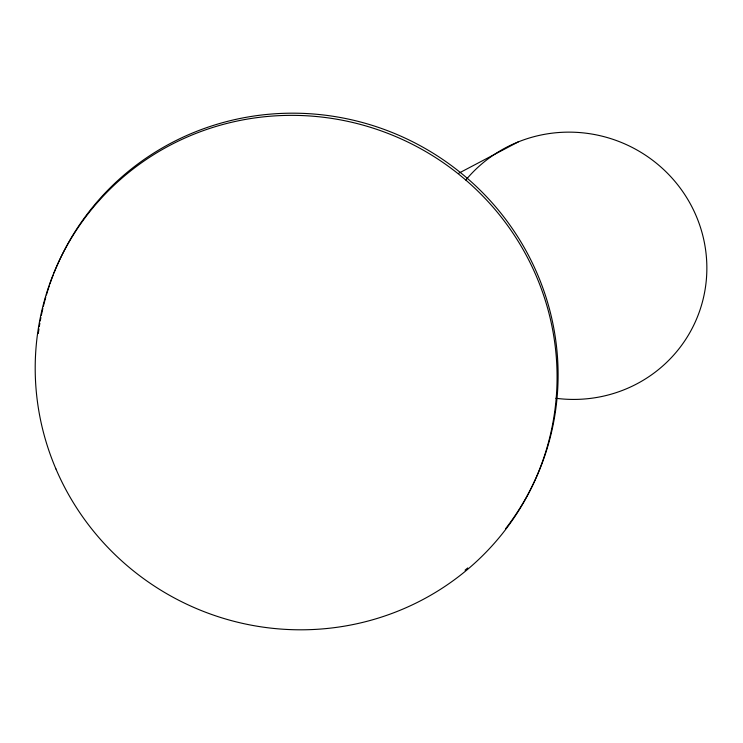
<?xml version="1.0" encoding="UTF-8"?>
<svg xmlns="http://www.w3.org/2000/svg" width="743" height="743" viewBox="0 0 743 743"><rect width="100%" height="100%" fill="white"/><g stroke="black" fill="none" stroke-linecap="round" stroke-linejoin="round"><path stroke-width="1.11" d="M458.886 173.156L518.345 141.867M467.737 567.958A261.991 256.168 25.2 0 1 465.053 570.169M38.32 333.477A261.991 256.168 25.2 0 1 38.952 328.926M39.295 326.651A261.991 256.168 25.2 0 1 39.862 323.233M40.261 320.948A261.991 256.168 25.2 0 1 40.902 317.54M41.357 315.264A261.991 256.168 25.2 0 1 42.853 308.447M43.4 306.19A261.991 256.168 25.2 0 1 45.769 297.181M46.419 294.952A261.991 256.168 25.2 0 1 49.196 286.092M49.939 283.9A261.991 256.168 25.2 0 1 53.106 275.235M53.942 273.09A261.991 256.168 25.2 0 1 424.16 147.903A261.991 256.168 25.2 0 1 505.537 528.784M465.833 180.02A136.108 133.09 25.2 0 1 696.748 217.281A136.108 133.09 25.2 0 1 555.875 398.276M55.929 468.944A261.991 256.168 25.2 0 0 504.516 530.948A261.991 256.168 25.2 0 0 327.979 117.858A261.991 256.168 25.2 0 0 55.929 468.944"/></g></svg>
